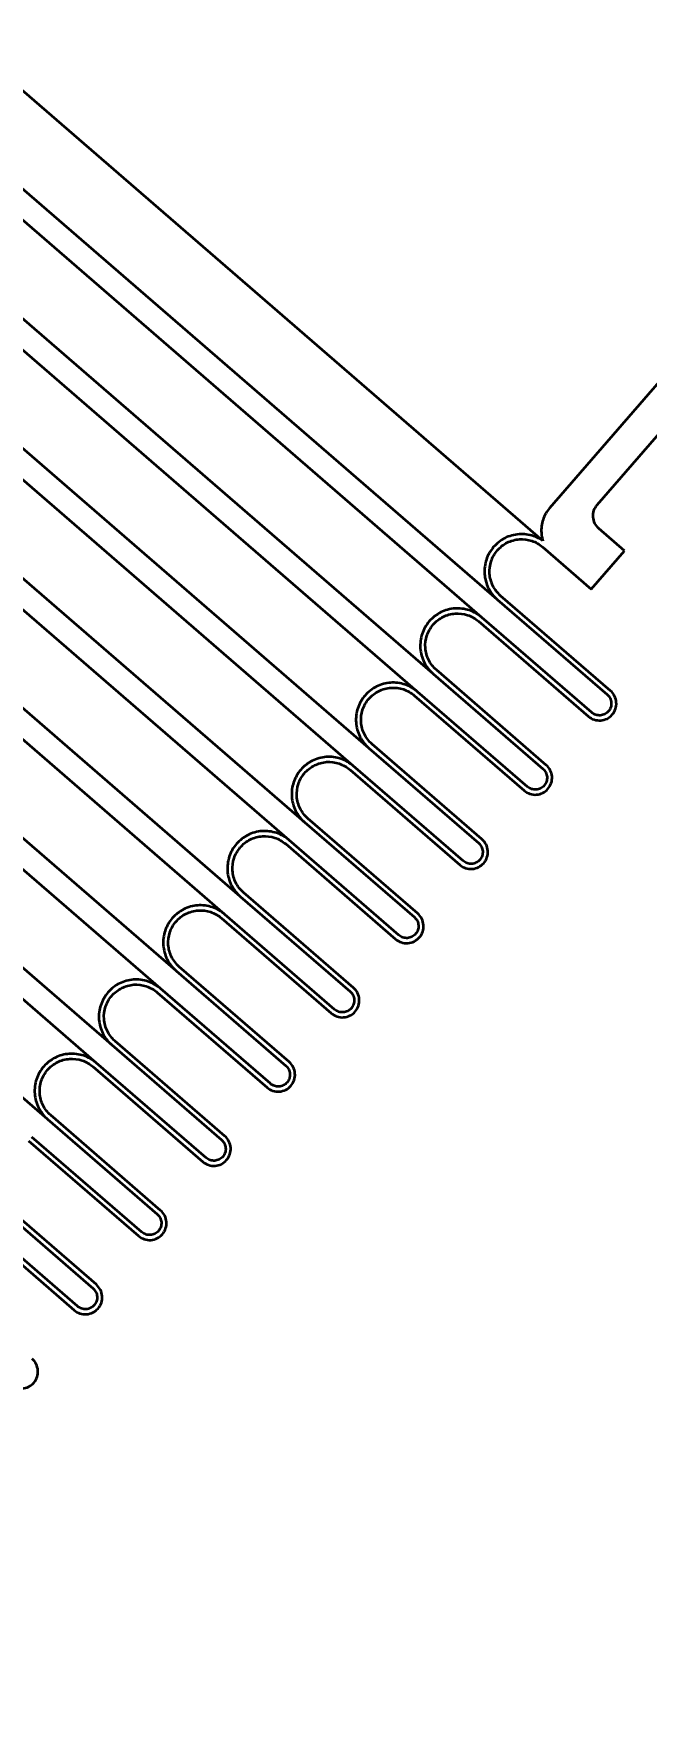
# Model space of a CAD drawing. Header units: millimetres. Extents: x -605 to 8012, y -2292 to 5879.
# Drawn here: x 5563.9 to 5594.1, y 2381.9 to 2464.8 of the extents above; entities that cross this region are included whole.
import ezdxf

# ---------------------------------------------------------------- set-up
doc = ezdxf.new("R2010")
doc.units = ezdxf.units.MM
doc.header["$LTSCALE"] = 5
doc.layers.add('Arestas Visíveis', color=7, linetype='Continuous', lineweight=35)
doc.layers.add('Dimensão', color=7, linetype='Continuous', lineweight=18, true_color=0x006400)
doc.styles.add('Texto_2_5_COTA - LNLS', font='SwissCLI.ttf')
doc.dimstyles.new('PADRAO-LNLS', dxfattribs={"dimscale": 5, "dimtxt": 2.5, "dimasz": 2.5, "dimexe": 1, "dimexo": 1, "dimgap": 0.25, "dimtad": 1, "dimdec": 1, "dimrnd": 1e-08, "dimzin": 0, "dimtxsty": 'Texto_2_5_COTA - LNLS', "dimcen": 0.09, "dimdle": 4, "dimclrd": 98, "dimclre": 98, "dimclrt": 1, "dimadec": 1, "dimazin": 0, "dimtfac": 0.6, "dimtdec": 3, "dimtmove": 0, "dimatfit": 3, "dimfxl": 1, "dimtolj": 1, "dimtzin": 0, "dimlwd": 15, "dimlwe": 15, "dimarcsym": 0})

# ---------------------------------------------------------------- blocks, each defined once
blk = doc.blocks.new('*D29')
at = {"layer": 'Defpoints', "color": 0, "linetype": 'Continuous', "transparency": 16777216}
for p in [(5101.315, 2083.83), (5040.877, 2036.105), (5098.358, 1963.311)]:
    blk.add_point(p, dxfattribs=at)
at = {"layer": 'Dimensão', "color": 98, "linetype": 'Continuous', "lineweight": 15, "transparency": 16777216}
for p, q in [((5093.569, 2093.64), (5085.822, 2103.45)), ((5044.801, 2039.204), (5105.24, 2086.929)), ((5102.282, 1966.41), (5162.721, 2014.135)), ((5166.543, 2001.226), (5174.29, 1991.416)), ((5376.079, 1735.872), (5174.29, 1991.416)), ((5830.081, 1735.872), (5376.079, 1735.872))]:
    blk.add_line(p, q, dxfattribs=at)
at = {"layer": 'Dimensão', "color": 98, "linetype": 'Continuous', "transparency": 16777216}
for points in [[(5095.204, 2094.931), (5091.934, 2092.349), (5101.315, 2083.83)], [(5168.178, 2002.517), (5164.908, 1999.935), (5158.797, 2011.037)]]:
    blk.add_solid(points, dxfattribs=at)
at = {"layer": 'Dimensão', "color": 1, "linetype": 'Continuous', "lineweight": 18, "transparency": 16777216, "insert": (5609.33, 1793.819), "char_height": 500, "attachment_point": 5, "style": 'Texto_2_5_COTA - LNLS'}
blk.add_mtext('\\A1;{\\H12.45;55,7 - (Centro Bloco Laminas e Centro Camara de Vacuo)}', dxfattribs=at)

msp = doc.modelspace()

# ---------------------------------------------------------------- linework, layer by layer
at = {"layer": 'Arestas Visíveis'}
for p, q in [((5588.981, 2439.80889), (5556.25759, 2468.13169)), ((5586.73092, 2436.91036), (5553.71174, 2465.48915)), ((5610.24763, 2465.61104), (5589.30569, 2441.41528)), ((5585.96939, 2436.02651), (5552.94626, 2464.60872)), ((5591.65661, 2441.58475), (5611.50783, 2464.52032)), ((5583.5646, 2433.24808), (5550.54147, 2461.83029)), ((5582.80109, 2432.36594), (5549.77796, 2460.94816)), ((5580.3963, 2429.58751), (5547.37317, 2458.16972)), ((5579.63279, 2428.70537), (5546.60966, 2457.28759)), ((5577.228, 2425.92694), (5544.20487, 2454.50915)), ((5576.46449, 2425.0448), (5543.44136, 2453.62702)), ((5574.0597, 2422.26637), (5541.03657, 2450.84858)), ((5573.29619, 2421.38423), (5540.27306, 2449.96645)), ((5570.8914, 2418.6058), (5537.86827, 2447.18801)), ((5570.12789, 2417.72366), (5537.10476, 2446.30588)), ((5567.7231, 2414.94523), (5534.69997, 2443.52745)), ((5566.95959, 2414.06309), (5533.93646, 2442.64531)), ((5593.00154, 2439.31856), (5591.74135, 2440.40929)), ((5564.5548, 2411.28466), (5531.53167, 2439.86688)), ((5588.97211, 2439.49976), (5591.36545, 2437.42827)), ((5591.36545, 2437.42827), (5593.00154, 2439.31856)), ((5586.73092, 2436.91036), (5592.14874, 2432.22112)), ((5592.31235, 2432.41015), (5586.89453, 2437.09939)), ((5591.38523, 2431.33898), (5585.96939, 2436.02651)), ((5585.80578, 2435.83748), (5591.22162, 2431.14995)), ((5589.14405, 2428.74958), (5583.72821, 2433.43711)), ((5583.5646, 2433.24808), (5588.98044, 2428.56055)), ((5582.63748, 2432.17691), (5588.05332, 2427.48938)), ((5588.21693, 2427.67841), (5582.80109, 2432.36594)), ((5580.3963, 2429.58751), (5585.81214, 2424.89998)), ((5585.97575, 2425.08901), (5580.55991, 2429.77654)), ((5579.46918, 2428.51634), (5584.88502, 2423.82881)), ((5585.04863, 2424.01784), (5579.63279, 2428.70537)), ((5577.228, 2425.92694), (5582.64384, 2421.23941)), ((5582.80745, 2421.42844), (5577.39161, 2426.11597)), ((5576.30088, 2424.85577), (5581.71672, 2420.16824)), ((5581.88033, 2420.35727), (5576.46449, 2425.0448)), ((5574.0597, 2422.26637), (5579.47554, 2417.57884)), ((5579.63915, 2417.76787), (5574.22331, 2422.4554)), ((5573.13258, 2421.1952), (5578.54842, 2416.50768)), ((5578.71203, 2416.6967), (5573.29619, 2421.38423)), ((5570.8914, 2418.6058), (5576.30724, 2413.91827)), ((5576.47085, 2414.1073), (5571.05501, 2418.79483)), ((5575.54373, 2413.03614), (5570.12789, 2417.72366)), ((5569.96428, 2417.53463), (5575.38012, 2412.84711)), ((5573.30255, 2410.44673), (5567.88671, 2415.13426)), ((5567.7231, 2414.94523), (5573.13894, 2410.2577)), ((5566.79598, 2413.87406), (5572.21182, 2409.18654)), ((5572.37543, 2409.37557), (5566.95959, 2414.06309)), ((5564.5548, 2411.28466), (5569.97064, 2406.59713)), ((5570.13425, 2406.78616), (5564.71841, 2411.47369)), ((5563.62768, 2410.21349), (5569.04352, 2405.52597)), ((5569.20713, 2405.715), (5563.79129, 2410.40252)), ((5566.96595, 2403.12559), (5561.55011, 2407.81312)), ((5561.3865, 2407.62409), (5566.80234, 2402.93656)), ((5560.45938, 2406.55292), (5565.87522, 2401.8654)), ((5566.03883, 2402.05443), (5560.62299, 2406.74195))]:
    msp.add_line(p, q, dxfattribs=at)
for points, knots in [([(5589.30569, 2441.41528), (5589.17108, 2441.25975), (5589.04906, 2441.0452), (5588.91937, 2440.6548), (5588.88874, 2440.40988), (5588.91262, 2440.07863), (5588.93854, 2439.93939), (5588.981, 2439.80889)], [0.2961925481, 0.2961925481, 0.2961925481, 0.2961925481, 0.3332166102, 0.3332166102, 0.3702406768, 0.3702406768, 0.3929959219, 0.3929959219, 0.3929959219, 0.3929959219]), ([(5591.74135, 2440.40929), (5591.66358, 2440.47659), (5591.58782, 2440.57401), (5591.49564, 2440.75789), (5591.46293, 2440.87689), (5591.44814, 2441.08205), (5591.46345, 2441.20451), (5591.5283, 2441.39971), (5591.58931, 2441.50698), (5591.65661, 2441.58475)], [0.0740481363, 0.0740481363, 0.0740481363, 0.0740481363, 0.0925601733, 0.0925601733, 0.1110722086, 0.1110722086, 0.1295842417, 0.1295842417, 0.148096273, 0.148096273, 0.148096273, 0.148096273]), ([(5588.981, 2439.80889), (5588.83657, 2439.90914), (5588.66818, 2439.99148), (5588.29737, 2440.11466), (5588.02738, 2440.14842), (5587.57506, 2440.11582), (5587.31269, 2440.04368), (5586.90728, 2439.84046), (5586.69249, 2439.67342), (5586.39571, 2439.33052), (5586.2612, 2439.094), (5586.11823, 2438.66363), (5586.08447, 2438.39363), (5586.11708, 2437.94131), (5586.18921, 2437.67895), (5586.39243, 2437.27353), (5586.55948, 2437.05875), (5586.73092, 2436.91036)], [0.174555182, 0.174555182, 0.174555182, 0.174555182, 0.204073147, 0.204073147, 0.244887779, 0.244887779, 0.285702405, 0.285702405, 0.326517025, 0.326517025, 0.367331646, 0.367331646, 0.408146272, 0.408146272, 0.448960904, 0.448960904, 0.489775539, 0.489775539, 0.489775539, 0.489775539]), ([(5586.89453, 2437.09939), (5586.74641, 2437.22759), (5586.6021, 2437.41315), (5586.42653, 2437.7634), (5586.36421, 2437.99006), (5586.33604, 2438.38083), (5586.36521, 2438.61409), (5586.48872, 2438.9859), (5586.60493, 2439.19024), (5586.86133, 2439.48648), (5587.04689, 2439.63079), (5587.39714, 2439.80636), (5587.6238, 2439.86868), (5588.01458, 2439.89685), (5588.24784, 2439.86769), (5588.61965, 2439.74417), (5588.82399, 2439.62796), (5588.97211, 2439.49976)], [0.14104407, 0.14104407, 0.14104407, 0.14104407, 0.176305095, 0.176305095, 0.211566116, 0.211566116, 0.246827131, 0.246827131, 0.282088143, 0.282088143, 0.317349154, 0.317349154, 0.35261017, 0.35261017, 0.387871191, 0.387871191, 0.423132215, 0.423132215, 0.423132215, 0.423132215]), ([(5585.96939, 2436.02651), (5585.79794, 2436.1749), (5585.56142, 2436.30941), (5585.13105, 2436.45238), (5584.86105, 2436.48614), (5584.40873, 2436.45354), (5584.14637, 2436.3814), (5583.74096, 2436.17818), (5583.52617, 2436.01114), (5583.22939, 2435.66824), (5583.09487, 2435.43172), (5582.9519, 2435.00135), (5582.91814, 2434.73135), (5582.95075, 2434.27903), (5583.02288, 2434.01667), (5583.22611, 2433.61126), (5583.39315, 2433.39647), (5583.5646, 2433.24808)], [0.163258511, 0.163258511, 0.163258511, 0.163258511, 0.204073145, 0.204073145, 0.244887774, 0.244887774, 0.285702402, 0.285702402, 0.326517025, 0.326517025, 0.367331646, 0.367331646, 0.408146272, 0.408146272, 0.448960904, 0.448960904, 0.489775539, 0.489775539, 0.489775539, 0.489775539]), ([(5583.72821, 2433.43711), (5583.58009, 2433.56531), (5583.43577, 2433.75087), (5583.2602, 2434.10112), (5583.19789, 2434.32778), (5583.16972, 2434.71855), (5583.19888, 2434.95181), (5583.3224, 2435.32362), (5583.43861, 2435.52796), (5583.69501, 2435.8242), (5583.88057, 2435.96851), (5584.23082, 2436.14408), (5584.45748, 2436.2064), (5584.84825, 2436.23457), (5585.08151, 2436.20541), (5585.45332, 2436.08189), (5585.65766, 2435.96568), (5585.80578, 2435.83748)], [0.14104407, 0.14104407, 0.14104407, 0.14104407, 0.176305093, 0.176305093, 0.211566111, 0.211566111, 0.246827129, 0.246827129, 0.282088143, 0.282088143, 0.317349154, 0.317349154, 0.35261017, 0.35261017, 0.387871191, 0.387871191, 0.423132215, 0.423132215, 0.423132215, 0.423132215]), ([(5582.80109, 2432.36594), (5582.62964, 2432.51433), (5582.39312, 2432.64884), (5581.96275, 2432.79181), (5581.69275, 2432.82557), (5581.24043, 2432.79297), (5580.97807, 2432.72083), (5580.57266, 2432.51761), (5580.35787, 2432.35057), (5580.06109, 2432.00767), (5579.92657, 2431.77115), (5579.7836, 2431.34078), (5579.74984, 2431.07078), (5579.78245, 2430.61846), (5579.85458, 2430.3561), (5580.05781, 2429.95069), (5580.22485, 2429.7359), (5580.3963, 2429.58751)], [0.163258511, 0.163258511, 0.163258511, 0.163258511, 0.204073147, 0.204073147, 0.244887779, 0.244887779, 0.285702405, 0.285702405, 0.326517025, 0.326517025, 0.367331646, 0.367331646, 0.408146272, 0.408146272, 0.448960904, 0.448960904, 0.489775539, 0.489775539, 0.489775539, 0.489775539]), ([(5580.55991, 2429.77654), (5580.41179, 2429.90474), (5580.26747, 2430.0903), (5580.0919, 2430.44055), (5580.02959, 2430.66721), (5580.00142, 2431.05798), (5580.03058, 2431.29124), (5580.1541, 2431.66305), (5580.27031, 2431.86739), (5580.52671, 2432.16363), (5580.71227, 2432.30795), (5581.06252, 2432.48351), (5581.28918, 2432.54583), (5581.67995, 2432.574), (5581.91321, 2432.54484), (5582.28502, 2432.42132), (5582.48936, 2432.30511), (5582.63748, 2432.17691)], [0.14104407, 0.14104407, 0.14104407, 0.14104407, 0.176305095, 0.176305095, 0.211566116, 0.211566116, 0.246827131, 0.246827131, 0.282088143, 0.282088143, 0.317349154, 0.317349154, 0.35261017, 0.35261017, 0.387871191, 0.387871191, 0.423132215, 0.423132215, 0.423132215, 0.423132215]), ([(5591.22162, 2431.14995), (5591.29939, 2431.08265), (5591.40667, 2431.02164), (5591.60187, 2430.95679), (5591.72433, 2430.94148), (5591.92948, 2430.95627), (5592.04848, 2430.98899), (5592.23236, 2431.08116), (5592.32978, 2431.15693), (5592.39709, 2431.23469), (5592.46439, 2431.31245), (5592.5254, 2431.41973), (5592.59025, 2431.61493), (5592.60556, 2431.73739), (5592.59077, 2431.94255), (5592.55805, 2432.06154), (5592.46588, 2432.24542), (5592.39011, 2432.34284), (5592.31235, 2432.41015)], [0.222144402, 0.222144402, 0.222144402, 0.222144402, 0.240656438, 0.240656438, 0.259168472, 0.259168472, 0.277680504, 0.277680504, 0.296192536, 0.296192536, 0.296192536, 0.314704568, 0.314704568, 0.333216601, 0.333216601, 0.351728635, 0.351728635, 0.37024067, 0.37024067, 0.37024067, 0.37024067]), ([(5592.14874, 2432.22112), (5592.20318, 2432.17401), (5592.25621, 2432.10581), (5592.32073, 2431.9771), (5592.34363, 2431.8938), (5592.35399, 2431.75019), (5592.34327, 2431.66447), (5592.29788, 2431.52783), (5592.25517, 2431.45273), (5592.20806, 2431.3983), (5592.16094, 2431.34386), (5592.09275, 2431.29083), (5591.96403, 2431.22631), (5591.88073, 2431.2034), (5591.73712, 2431.19305), (5591.6514, 2431.20377), (5591.51476, 2431.24916), (5591.43967, 2431.29187), (5591.38523, 2431.33898)], [0.155501082, 0.155501082, 0.155501082, 0.155501082, 0.168459506, 0.168459506, 0.18141793, 0.18141793, 0.194376353, 0.194376353, 0.207334775, 0.207334775, 0.207334775, 0.220293197, 0.220293197, 0.23325162, 0.23325162, 0.246210044, 0.246210044, 0.259168469, 0.259168469, 0.259168469, 0.259168469]), ([(5579.63279, 2428.70537), (5579.46134, 2428.85376), (5579.22482, 2428.98827), (5578.79445, 2429.13125), (5578.52445, 2429.165), (5578.07213, 2429.1324), (5577.80977, 2429.06026), (5577.40436, 2428.85704), (5577.18957, 2428.69), (5576.89279, 2428.3471), (5576.75827, 2428.11058), (5576.6153, 2427.68021), (5576.58154, 2427.41021), (5576.61415, 2426.95789), (5576.68628, 2426.69553), (5576.88951, 2426.29012), (5577.05655, 2426.07533), (5577.228, 2425.92694)], [0.163258511, 0.163258511, 0.163258511, 0.163258511, 0.204073147, 0.204073147, 0.244887779, 0.244887779, 0.285702405, 0.285702405, 0.326517025, 0.326517025, 0.367331646, 0.367331646, 0.408146272, 0.408146272, 0.448960904, 0.448960904, 0.489775539, 0.489775539, 0.489775539, 0.489775539]), ([(5577.39161, 2426.11597), (5577.24349, 2426.24417), (5577.09917, 2426.42973), (5576.9236, 2426.77998), (5576.86129, 2427.00664), (5576.83312, 2427.39742), (5576.86228, 2427.63067), (5576.9858, 2428.00248), (5577.10201, 2428.20682), (5577.35841, 2428.50306), (5577.54397, 2428.64738), (5577.89422, 2428.82294), (5578.12088, 2428.88526), (5578.51165, 2428.91343), (5578.74491, 2428.88427), (5579.11672, 2428.76075), (5579.32106, 2428.64454), (5579.46918, 2428.51634)], [0.14104407, 0.14104407, 0.14104407, 0.14104407, 0.176305093, 0.176305093, 0.211566111, 0.211566111, 0.246827129, 0.246827129, 0.282088143, 0.282088143, 0.317349154, 0.317349154, 0.35261017, 0.35261017, 0.387871191, 0.387871191, 0.423132215, 0.423132215, 0.423132215, 0.423132215]), ([(5588.05332, 2427.48938), (5588.13109, 2427.42208), (5588.23837, 2427.36107), (5588.43357, 2427.29622), (5588.55603, 2427.28091), (5588.76118, 2427.2957), (5588.88018, 2427.32842), (5589.06406, 2427.42059), (5589.16148, 2427.49636), (5589.22879, 2427.57412), (5589.29609, 2427.65188), (5589.3571, 2427.75916), (5589.42195, 2427.95436), (5589.43726, 2428.07682), (5589.42247, 2428.28198), (5589.38975, 2428.40097), (5589.29758, 2428.58486), (5589.22181, 2428.68227), (5589.14405, 2428.74958)], [0.222144402, 0.222144402, 0.222144402, 0.222144402, 0.240656438, 0.240656438, 0.259168472, 0.259168472, 0.277680504, 0.277680504, 0.296192536, 0.296192536, 0.296192536, 0.314704568, 0.314704568, 0.333216601, 0.333216601, 0.351728635, 0.351728635, 0.37024067, 0.37024067, 0.37024067, 0.37024067]), ([(5588.98044, 2428.56055), (5589.03488, 2428.51344), (5589.08791, 2428.44524), (5589.15243, 2428.31653), (5589.17533, 2428.23323), (5589.18569, 2428.08962), (5589.17497, 2428.0039), (5589.12958, 2427.86726), (5589.08687, 2427.79216), (5589.03976, 2427.73773), (5588.99264, 2427.68329), (5588.92445, 2427.63026), (5588.79573, 2427.56574), (5588.71243, 2427.54283), (5588.56882, 2427.53248), (5588.4831, 2427.5432), (5588.34646, 2427.58859), (5588.27137, 2427.6313), (5588.21693, 2427.67841)], [0.155501082, 0.155501082, 0.155501082, 0.155501082, 0.168459506, 0.168459506, 0.18141793, 0.18141793, 0.194376353, 0.194376353, 0.207334775, 0.207334775, 0.207334775, 0.220293197, 0.220293197, 0.23325162, 0.23325162, 0.246210044, 0.246210044, 0.259168469, 0.259168469, 0.259168469, 0.259168469]), ([(5576.46449, 2425.0448), (5576.29304, 2425.19319), (5576.05652, 2425.3277), (5575.62615, 2425.47068), (5575.35615, 2425.50443), (5574.90383, 2425.47183), (5574.64147, 2425.39969), (5574.23606, 2425.19647), (5574.02127, 2425.02943), (5573.72449, 2424.68653), (5573.58997, 2424.45001), (5573.447, 2424.01964), (5573.41324, 2423.74964), (5573.44585, 2423.29732), (5573.51798, 2423.03496), (5573.72121, 2422.62955), (5573.88825, 2422.41476), (5574.0597, 2422.26637)], [0.163258511, 0.163258511, 0.163258511, 0.163258511, 0.204073147, 0.204073147, 0.244887779, 0.244887779, 0.285702405, 0.285702405, 0.326517025, 0.326517025, 0.367331646, 0.367331646, 0.408146272, 0.408146272, 0.448960904, 0.448960904, 0.489775539, 0.489775539, 0.489775539, 0.489775539]), ([(5574.22331, 2422.4554), (5574.07519, 2422.5836), (5573.93087, 2422.76916), (5573.7553, 2423.11941), (5573.69298, 2423.34607), (5573.66482, 2423.73685), (5573.69398, 2423.9701), (5573.8175, 2424.34191), (5573.93371, 2424.54625), (5574.19011, 2424.84249), (5574.37567, 2424.98681), (5574.72592, 2425.16237), (5574.95258, 2425.22469), (5575.34335, 2425.25286), (5575.57661, 2425.2237), (5575.94842, 2425.10018), (5576.15276, 2424.98397), (5576.30088, 2424.85577)], [0.14104407, 0.14104407, 0.14104407, 0.14104407, 0.176305093, 0.176305093, 0.211566111, 0.211566111, 0.246827129, 0.246827129, 0.282088143, 0.282088143, 0.317349154, 0.317349154, 0.35261017, 0.35261017, 0.387871191, 0.387871191, 0.423132215, 0.423132215, 0.423132215, 0.423132215]), ([(5584.88502, 2423.82881), (5584.96279, 2423.76151), (5585.07007, 2423.7005), (5585.26527, 2423.63565), (5585.38773, 2423.62034), (5585.59288, 2423.63513), (5585.71188, 2423.66785), (5585.89576, 2423.76002), (5585.99318, 2423.83579), (5586.06049, 2423.91355), (5586.12779, 2423.99131), (5586.1888, 2424.09859), (5586.25365, 2424.29379), (5586.26896, 2424.41625), (5586.25417, 2424.62141), (5586.22145, 2424.74041), (5586.12928, 2424.92429), (5586.05351, 2425.02171), (5585.97575, 2425.08901)], [0.222144402, 0.222144402, 0.222144402, 0.222144402, 0.240656438, 0.240656438, 0.259168472, 0.259168472, 0.277680504, 0.277680504, 0.296192536, 0.296192536, 0.296192536, 0.314704568, 0.314704568, 0.333216601, 0.333216601, 0.351728635, 0.351728635, 0.37024067, 0.37024067, 0.37024067, 0.37024067]), ([(5585.81214, 2424.89998), (5585.86658, 2424.85287), (5585.91961, 2424.78467), (5585.98413, 2424.65596), (5586.00703, 2424.57266), (5586.01739, 2424.42905), (5586.00667, 2424.34333), (5585.96128, 2424.20669), (5585.91857, 2424.13159), (5585.87146, 2424.07716), (5585.82434, 2424.02272), (5585.75615, 2423.96969), (5585.62743, 2423.90517), (5585.54413, 2423.88226), (5585.40052, 2423.87191), (5585.3148, 2423.88263), (5585.17816, 2423.92802), (5585.10307, 2423.97073), (5585.04863, 2424.01784)], [0.155501082, 0.155501082, 0.155501082, 0.155501082, 0.168459506, 0.168459506, 0.18141793, 0.18141793, 0.194376353, 0.194376353, 0.207334775, 0.207334775, 0.207334775, 0.220293197, 0.220293197, 0.23325162, 0.23325162, 0.246210044, 0.246210044, 0.259168469, 0.259168469, 0.259168469, 0.259168469]), ([(5573.29619, 2421.38423), (5573.12474, 2421.53262), (5572.88822, 2421.66713), (5572.45785, 2421.81011), (5572.18785, 2421.84387), (5571.73553, 2421.81126), (5571.47317, 2421.73912), (5571.06776, 2421.5359), (5570.85297, 2421.36886), (5570.55619, 2421.02596), (5570.42167, 2420.78944), (5570.2787, 2420.35907), (5570.24494, 2420.08907), (5570.27755, 2419.63675), (5570.34968, 2419.37439), (5570.5529, 2418.96898), (5570.71995, 2418.75419), (5570.8914, 2418.6058)], [0.163258511, 0.163258511, 0.163258511, 0.163258511, 0.204073147, 0.204073147, 0.244887779, 0.244887779, 0.285702405, 0.285702405, 0.326517025, 0.326517025, 0.367331646, 0.367331646, 0.408146272, 0.408146272, 0.448960904, 0.448960904, 0.489775539, 0.489775539, 0.489775539, 0.489775539]), ([(5571.05501, 2418.79483), (5570.90689, 2418.92303), (5570.76257, 2419.10859), (5570.587, 2419.45884), (5570.52468, 2419.6855), (5570.49652, 2420.07628), (5570.52568, 2420.30953), (5570.6492, 2420.68134), (5570.76541, 2420.88568), (5571.02181, 2421.18192), (5571.20737, 2421.32624), (5571.55762, 2421.50181), (5571.78428, 2421.56412), (5572.17505, 2421.59229), (5572.40831, 2421.56313), (5572.78012, 2421.43961), (5572.98446, 2421.3234), (5573.13258, 2421.1952)], [0.14104407, 0.14104407, 0.14104407, 0.14104407, 0.176305093, 0.176305093, 0.211566111, 0.211566111, 0.246827129, 0.246827129, 0.282088143, 0.282088143, 0.317349154, 0.317349154, 0.35261017, 0.35261017, 0.387871191, 0.387871191, 0.423132215, 0.423132215, 0.423132215, 0.423132215]), ([(5581.71672, 2420.16824), (5581.79449, 2420.10094), (5581.90177, 2420.03993), (5582.09697, 2419.97508), (5582.21943, 2419.95977), (5582.42458, 2419.97456), (5582.54358, 2420.00728), (5582.72746, 2420.09945), (5582.82488, 2420.17522), (5582.89219, 2420.25298), (5582.95949, 2420.33074), (5583.0205, 2420.43802), (5583.08535, 2420.63322), (5583.10066, 2420.75568), (5583.08587, 2420.96084), (5583.05315, 2421.07984), (5582.96098, 2421.26372), (5582.88521, 2421.36114), (5582.80745, 2421.42844)], [0.222144402, 0.222144402, 0.222144402, 0.222144402, 0.240656438, 0.240656438, 0.259168472, 0.259168472, 0.277680504, 0.277680504, 0.296192536, 0.296192536, 0.296192536, 0.314704568, 0.314704568, 0.333216601, 0.333216601, 0.351728635, 0.351728635, 0.37024067, 0.37024067, 0.37024067, 0.37024067]), ([(5582.64384, 2421.23941), (5582.69828, 2421.1923), (5582.75131, 2421.1241), (5582.81583, 2420.99539), (5582.83873, 2420.91209), (5582.84909, 2420.76848), (5582.83837, 2420.68276), (5582.79298, 2420.54612), (5582.75027, 2420.47102), (5582.70316, 2420.41659), (5582.65604, 2420.36215), (5582.58785, 2420.30912), (5582.45913, 2420.2446), (5582.37583, 2420.2217), (5582.23222, 2420.21134), (5582.1465, 2420.22206), (5582.00986, 2420.26745), (5581.93477, 2420.31016), (5581.88033, 2420.35727)], [0.155501082, 0.155501082, 0.155501082, 0.155501082, 0.168459506, 0.168459506, 0.18141793, 0.18141793, 0.194376353, 0.194376353, 0.207334775, 0.207334775, 0.207334775, 0.220293197, 0.220293197, 0.23325162, 0.23325162, 0.246210044, 0.246210044, 0.259168469, 0.259168469, 0.259168469, 0.259168469]), ([(5570.12789, 2417.72366), (5569.95644, 2417.87205), (5569.71992, 2418.00657), (5569.28955, 2418.14954), (5569.01955, 2418.1833), (5568.56723, 2418.15069), (5568.30487, 2418.07856), (5567.89946, 2417.87533), (5567.68467, 2417.70829), (5567.38789, 2417.36539), (5567.25337, 2417.12887), (5567.1104, 2416.6985), (5567.07664, 2416.42851), (5567.10925, 2415.97618), (5567.18138, 2415.71382), (5567.3846, 2415.30841), (5567.55165, 2415.09362), (5567.7231, 2414.94523)], [0.163258511, 0.163258511, 0.163258511, 0.163258511, 0.204073147, 0.204073147, 0.244887779, 0.244887779, 0.285702405, 0.285702405, 0.326517025, 0.326517025, 0.367331646, 0.367331646, 0.408146272, 0.408146272, 0.448960904, 0.448960904, 0.489775539, 0.489775539, 0.489775539, 0.489775539]), ([(5567.88671, 2415.13426), (5567.73859, 2415.26246), (5567.59427, 2415.44802), (5567.4187, 2415.79827), (5567.35638, 2416.02493), (5567.32822, 2416.41571), (5567.35738, 2416.64896), (5567.4809, 2417.02077), (5567.59711, 2417.22511), (5567.85351, 2417.52135), (5568.03907, 2417.66567), (5568.38932, 2417.84124), (5568.61598, 2417.90355), (5569.00675, 2417.93172), (5569.24001, 2417.90256), (5569.61182, 2417.77904), (5569.81616, 2417.66283), (5569.96428, 2417.53463)], [0.14104407, 0.14104407, 0.14104407, 0.14104407, 0.176305095, 0.176305095, 0.211566116, 0.211566116, 0.246827131, 0.246827131, 0.282088143, 0.282088143, 0.317349154, 0.317349154, 0.35261017, 0.35261017, 0.387871191, 0.387871191, 0.423132215, 0.423132215, 0.423132215, 0.423132215]), ([(5578.54842, 2416.50768), (5578.62619, 2416.44037), (5578.73347, 2416.37936), (5578.92867, 2416.31451), (5579.05113, 2416.2992), (5579.25628, 2416.31399), (5579.37528, 2416.34671), (5579.55916, 2416.43888), (5579.65658, 2416.51465), (5579.72389, 2416.59241), (5579.79119, 2416.67017), (5579.8522, 2416.77745), (5579.91705, 2416.97265), (5579.93236, 2417.09511), (5579.91757, 2417.30027), (5579.88485, 2417.41927), (5579.79268, 2417.60315), (5579.71691, 2417.70057), (5579.63915, 2417.76787)], [0.222144402, 0.222144402, 0.222144402, 0.222144402, 0.240656438, 0.240656438, 0.259168472, 0.259168472, 0.277680504, 0.277680504, 0.296192536, 0.296192536, 0.296192536, 0.314704568, 0.314704568, 0.333216601, 0.333216601, 0.351728635, 0.351728635, 0.37024067, 0.37024067, 0.37024067, 0.37024067]), ([(5579.47554, 2417.57884), (5579.52998, 2417.53173), (5579.58301, 2417.46353), (5579.64753, 2417.33482), (5579.67043, 2417.25152), (5579.68079, 2417.10791), (5579.67007, 2417.02219), (5579.62468, 2416.88555), (5579.58197, 2416.81045), (5579.53486, 2416.75602), (5579.48774, 2416.70159), (5579.41955, 2416.64855), (5579.29083, 2416.58403), (5579.20753, 2416.56113), (5579.06392, 2416.55077), (5578.9782, 2416.56149), (5578.84156, 2416.60688), (5578.76647, 2416.64959), (5578.71203, 2416.6967)], [0.155501082, 0.155501082, 0.155501082, 0.155501082, 0.168459506, 0.168459506, 0.18141793, 0.18141793, 0.194376353, 0.194376353, 0.207334775, 0.207334775, 0.207334775, 0.220293198, 0.220293198, 0.233251621, 0.233251621, 0.246210045, 0.246210045, 0.259168469, 0.259168469, 0.259168469, 0.259168469]), ([(5566.95959, 2414.06309), (5566.78814, 2414.21148), (5566.55162, 2414.346), (5566.12125, 2414.48897), (5565.85125, 2414.52273), (5565.39893, 2414.49012), (5565.13657, 2414.41799), (5564.73116, 2414.21477), (5564.51637, 2414.04772), (5564.21959, 2413.70482), (5564.08507, 2413.4683), (5563.9421, 2413.03793), (5563.90834, 2412.76794), (5563.94095, 2412.31561), (5564.01308, 2412.05325), (5564.2163, 2411.64784), (5564.38335, 2411.43305), (5564.5548, 2411.28466)], [0.163258511, 0.163258511, 0.163258511, 0.163258511, 0.204073147, 0.204073147, 0.244887779, 0.244887779, 0.285702405, 0.285702405, 0.326517025, 0.326517025, 0.367331646, 0.367331646, 0.408146272, 0.408146272, 0.448960904, 0.448960904, 0.489775539, 0.489775539, 0.489775539, 0.489775539]), ([(5564.71841, 2411.47369), (5564.57029, 2411.60189), (5564.42597, 2411.78745), (5564.2504, 2412.1377), (5564.18808, 2412.36436), (5564.15992, 2412.75514), (5564.18908, 2412.98839), (5564.3126, 2413.3602), (5564.42881, 2413.56454), (5564.68521, 2413.86078), (5564.87077, 2414.0051), (5565.22102, 2414.18067), (5565.44768, 2414.24299), (5565.83845, 2414.27115), (5566.07171, 2414.24199), (5566.44352, 2414.11847), (5566.64786, 2414.00226), (5566.79598, 2413.87406)], [0.14104407, 0.14104407, 0.14104407, 0.14104407, 0.176305095, 0.176305095, 0.211566116, 0.211566116, 0.246827131, 0.246827131, 0.282088143, 0.282088143, 0.317349154, 0.317349154, 0.35261017, 0.35261017, 0.387871191, 0.387871191, 0.423132215, 0.423132215, 0.423132215, 0.423132215]), ([(5575.38012, 2412.84711), (5575.45789, 2412.7798), (5575.56517, 2412.71879), (5575.76037, 2412.65394), (5575.88283, 2412.63863), (5576.08798, 2412.65342), (5576.20698, 2412.68614), (5576.39086, 2412.77831), (5576.48828, 2412.85408), (5576.55559, 2412.93184), (5576.62289, 2413.0096), (5576.6839, 2413.11688), (5576.74875, 2413.31208), (5576.76406, 2413.43454), (5576.74927, 2413.6397), (5576.71655, 2413.7587), (5576.62438, 2413.94258), (5576.54861, 2414.04), (5576.47085, 2414.1073)], [0.222144402, 0.222144402, 0.222144402, 0.222144402, 0.240656438, 0.240656438, 0.259168472, 0.259168472, 0.277680504, 0.277680504, 0.296192536, 0.296192536, 0.296192536, 0.314704568, 0.314704568, 0.333216601, 0.333216601, 0.351728635, 0.351728635, 0.37024067, 0.37024067, 0.37024067, 0.37024067]), ([(5576.30724, 2413.91827), (5576.36168, 2413.87116), (5576.41471, 2413.80297), (5576.47923, 2413.67425), (5576.50213, 2413.59095), (5576.51249, 2413.44734), (5576.50177, 2413.36162), (5576.45638, 2413.22498), (5576.41367, 2413.14988), (5576.36656, 2413.09545), (5576.31944, 2413.04102), (5576.25125, 2412.98798), (5576.12253, 2412.92346), (5576.03923, 2412.90056), (5575.89562, 2412.8902), (5575.8099, 2412.90092), (5575.67326, 2412.94632), (5575.59817, 2412.98902), (5575.54373, 2413.03614)], [0.155501082, 0.155501082, 0.155501082, 0.155501082, 0.168459506, 0.168459506, 0.18141793, 0.18141793, 0.194376353, 0.194376353, 0.207334775, 0.207334775, 0.207334775, 0.220293197, 0.220293197, 0.23325162, 0.23325162, 0.246210044, 0.246210044, 0.259168469, 0.259168469, 0.259168469, 0.259168469]), ([(5572.21182, 2409.18654), (5572.28959, 2409.11923), (5572.39687, 2409.05822), (5572.59207, 2408.99338), (5572.71453, 2408.97806), (5572.91968, 2408.99285), (5573.03868, 2409.02557), (5573.22256, 2409.11774), (5573.31998, 2409.19351), (5573.38729, 2409.27127), (5573.45459, 2409.34903), (5573.5156, 2409.45631), (5573.58045, 2409.65151), (5573.59576, 2409.77397), (5573.58097, 2409.97913), (5573.54825, 2410.09813), (5573.45608, 2410.28201), (5573.38031, 2410.37943), (5573.30255, 2410.44673)], [0.222144402, 0.222144402, 0.222144402, 0.222144402, 0.240656438, 0.240656438, 0.259168472, 0.259168472, 0.277680504, 0.277680504, 0.296192536, 0.296192536, 0.296192536, 0.314704568, 0.314704568, 0.333216601, 0.333216601, 0.351728635, 0.351728635, 0.37024067, 0.37024067, 0.37024067, 0.37024067]), ([(5573.13894, 2410.2577), (5573.19337, 2410.21059), (5573.24641, 2410.1424), (5573.31093, 2410.01368), (5573.33383, 2409.93038), (5573.34419, 2409.78677), (5573.33347, 2409.70105), (5573.28808, 2409.56441), (5573.24537, 2409.48931), (5573.19826, 2409.43488), (5573.15114, 2409.38045), (5573.08295, 2409.32741), (5572.95423, 2409.26289), (5572.87093, 2409.23999), (5572.72732, 2409.22963), (5572.6416, 2409.24035), (5572.50496, 2409.28575), (5572.42987, 2409.32845), (5572.37543, 2409.37557)], [0.155501082, 0.155501082, 0.155501082, 0.155501082, 0.168459506, 0.168459506, 0.18141793, 0.18141793, 0.194376353, 0.194376353, 0.207334775, 0.207334775, 0.207334775, 0.220293197, 0.220293197, 0.23325162, 0.23325162, 0.246210044, 0.246210044, 0.259168469, 0.259168469, 0.259168469, 0.259168469]), ([(5569.04352, 2405.52597), (5569.12129, 2405.45866), (5569.22857, 2405.39765), (5569.42377, 2405.33281), (5569.54623, 2405.31749), (5569.75138, 2405.33228), (5569.87038, 2405.365), (5570.05426, 2405.45717), (5570.15168, 2405.53294), (5570.21898, 2405.6107), (5570.28629, 2405.68846), (5570.3473, 2405.79574), (5570.41215, 2405.99094), (5570.42746, 2406.1134), (5570.41267, 2406.31856), (5570.37995, 2406.43756), (5570.28778, 2406.62144), (5570.21201, 2406.71886), (5570.13425, 2406.78616)], [0.222144402, 0.222144402, 0.222144402, 0.222144402, 0.240656438, 0.240656438, 0.259168472, 0.259168472, 0.277680504, 0.277680504, 0.296192536, 0.296192536, 0.296192536, 0.314704568, 0.314704568, 0.333216601, 0.333216601, 0.351728635, 0.351728635, 0.37024067, 0.37024067, 0.37024067, 0.37024067]), ([(5569.97064, 2406.59713), (5570.02507, 2406.55002), (5570.07811, 2406.48183), (5570.14263, 2406.35311), (5570.16553, 2406.26981), (5570.17589, 2406.1262), (5570.16517, 2406.04048), (5570.11978, 2405.90384), (5570.07707, 2405.82874), (5570.02996, 2405.77431), (5569.98284, 2405.71988), (5569.91465, 2405.66684), (5569.78593, 2405.60232), (5569.70263, 2405.57942), (5569.55902, 2405.56907), (5569.4733, 2405.57978), (5569.33666, 2405.62518), (5569.26157, 2405.66788), (5569.20713, 2405.715)], [0.155501082, 0.155501082, 0.155501082, 0.155501082, 0.168459506, 0.168459506, 0.18141793, 0.18141793, 0.194376353, 0.194376353, 0.207334775, 0.207334775, 0.207334775, 0.220293197, 0.220293197, 0.23325162, 0.23325162, 0.246210044, 0.246210044, 0.259168469, 0.259168469, 0.259168469, 0.259168469]), ([(5565.87522, 2401.8654), (5565.95299, 2401.79809), (5566.06027, 2401.73708), (5566.25547, 2401.67224), (5566.37793, 2401.65692), (5566.58308, 2401.67171), (5566.70208, 2401.70443), (5566.88596, 2401.7966), (5566.98338, 2401.87237), (5567.05068, 2401.95013), (5567.11799, 2402.0279), (5567.179, 2402.13517), (5567.24385, 2402.33037), (5567.25916, 2402.45283), (5567.24437, 2402.65799), (5567.21165, 2402.77699), (5567.11948, 2402.96087), (5567.04371, 2403.05829), (5566.96595, 2403.12559)], [0.222144402, 0.222144402, 0.222144402, 0.222144402, 0.240656438, 0.240656438, 0.259168472, 0.259168472, 0.277680504, 0.277680504, 0.296192536, 0.296192536, 0.296192536, 0.314704568, 0.314704568, 0.333216601, 0.333216601, 0.351728635, 0.351728635, 0.37024067, 0.37024067, 0.37024067, 0.37024067]), ([(5566.80234, 2402.93656), (5566.85677, 2402.88945), (5566.90981, 2402.82126), (5566.97433, 2402.69254), (5566.99723, 2402.60924), (5567.00759, 2402.46563), (5566.99687, 2402.37991), (5566.95148, 2402.24327), (5566.90877, 2402.16818), (5566.86166, 2402.11374), (5566.81454, 2402.05931), (5566.74635, 2402.00627), (5566.61763, 2401.94175), (5566.53433, 2401.91885), (5566.39072, 2401.9085), (5566.305, 2401.91921), (5566.16836, 2401.96461), (5566.09327, 2402.00731), (5566.03883, 2402.05443)], [0.155501082, 0.155501082, 0.155501082, 0.155501082, 0.168459506, 0.168459506, 0.18141793, 0.18141793, 0.194376353, 0.194376353, 0.207334775, 0.207334775, 0.207334775, 0.220293197, 0.220293197, 0.23325162, 0.23325162, 0.246210044, 0.246210044, 0.259168469, 0.259168469, 0.259168469, 0.259168469]), ([(5562.70692, 2398.20483), (5562.78469, 2398.13752), (5562.89197, 2398.07651), (5563.08716, 2398.01167), (5563.20963, 2397.99636), (5563.41478, 2398.01114), (5563.53378, 2398.04386), (5563.71766, 2398.13604), (5563.81508, 2398.2118), (5563.88238, 2398.28956), (5563.94969, 2398.36733), (5564.0107, 2398.4746), (5564.07555, 2398.6698), (5564.09086, 2398.79226), (5564.07607, 2398.99742), (5564.04335, 2399.11642), (5563.95118, 2399.3003), (5563.87541, 2399.39772), (5563.79765, 2399.46502)], [0.222144402, 0.222144402, 0.222144402, 0.222144402, 0.240656438, 0.240656438, 0.259168472, 0.259168472, 0.277680504, 0.277680504, 0.296192536, 0.296192536, 0.296192536, 0.314704568, 0.314704568, 0.333216601, 0.333216601, 0.351728635, 0.351728635, 0.37024067, 0.37024067, 0.37024067, 0.37024067])]:
    msp.add_open_spline(points, degree=3, knots=knots, dxfattribs=at)

# ---------------------------------------------------------------- dimensions: what is measured, and where the dimension line sits
at = {"layer": 'Dimensão', "color": 98, "linetype": 'Continuous', "lineweight": 18, "true_color": 0x006400}
dim = msp.add_linear_dim(base=(5101.31549, 2083.83002), p1=(5098.358, 1963.31148), p2=(5040.87693, 2036.10499), angle=308.2962271, text='{\\H12.45;<> - (Centro Bloco Laminas e Centro Camara de Vacuo)}', dimstyle='PADRAO-LNLS', override={"dimscale": 5, "dimtxt": 100, "dimgap": 10, "dimtih": 1, "dimtoh": 1, "dimdec": 1, "dimlfac": 0.6, "dimpost": '', "dimtol": 0, "dimlim": 0, "dimtp": 0, "dimtm": 0, "dimtdec": 3, "dimtofl": 0, "dimtmove": 1, "dimatfit": 2}, dxfattribs=at)
dim.commit()
dim.dimension.update_dxf_attribs({"geometry": '*D29', "text_midpoint": (5381.54912, 1735.87204), "dimtype": 160})

doc.saveas('drawing.dxf')
